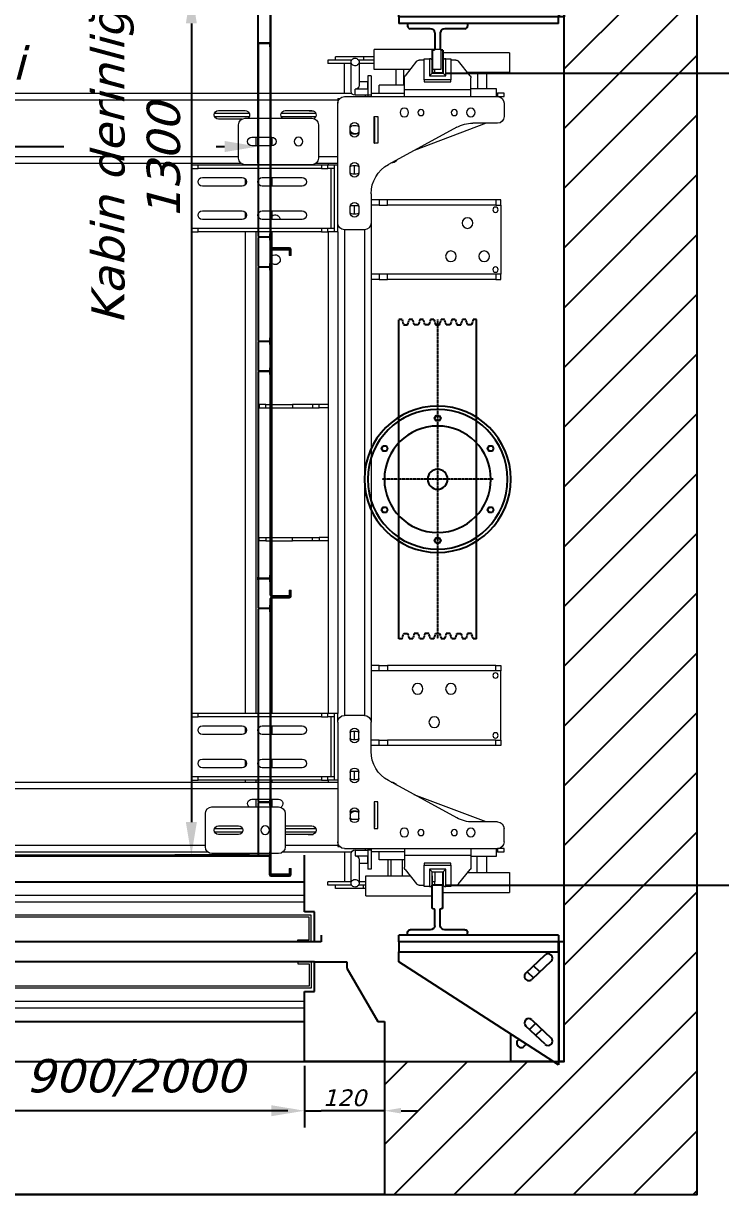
# Model space of a CAD drawing. Header units: millimetres. Extents: x -8775 to 14118, y -77 to 2750.
# Drawn here: x 5948 to 6996, y 0 to 1760 of the extents above; entities that cross this region are included whole.
import ezdxf

# ---------------------------------------------------------------- set-up
doc = ezdxf.new("R2010")
doc.units = ezdxf.units.MM
doc.set_wipeout_variables(frame=1)
doc.linetypes.add('CENTERX2', pattern=[4, 2.5, -0.5, 0.5, -0.5])
doc.linetypes.add('DASHDOT', pattern=[1, 0.5, -0.25, 0, -0.25])
doc.layers.add('TARAMA', color=251, linetype='CENTERX2')
doc.layers.add('TUĞLA DUVAR', color=251, linetype='Continuous')
doc.styles.get("Standard").update_dxf_attribs({"font": 'verdanai.ttf'})
doc.dimstyles.new('DimStyleALP', dxfattribs={"dimscale": 20, "dimtxt": 2.5, "dimasz": 2.5, "dimexe": 1.25, "dimexo": 0.625, "dimtad": 1, "dimdsep": 46, "dimtxsty": 'Standard', "dimcen": 2.5, "dimclrd": 60, "dimclre": 60, "dimadec": 0, "dimazin": 0, "dimtfac": 1, "dimtofl": 0, "dimtmove": 0, "dimatfit": 3, "dimfxl": 1, "dimarcsym": 0})
doc.dimstyles.new('DimStyleALPx0.5', dxfattribs={"dimscale": 10, "dimtxt": 2.5, "dimasz": 2.5, "dimexe": 1.25, "dimexo": 0.625, "dimtad": 1, "dimdsep": 46, "dimtxsty": 'Standard', "dimcen": 2.5, "dimclrd": 60, "dimclre": 60, "dimadec": 0, "dimazin": 0, "dimtfac": 1, "dimtofl": 0, "dimtmove": 0, "dimatfit": 3, "dimfxl": 1, "dimarcsym": 0})
doc.dimstyles.new('M', dxfattribs={"dimscale": 20, "dimtxt": 2.5, "dimasz": 2.5, "dimexe": 1.25, "dimexo": 0.625, "dimtad": 1, "dimdsep": 46, "dimtxsty": 'Standard', "dimcen": 2.5, "dimclrd": 60, "dimclre": 60, "dimadec": 0, "dimazin": 0, "dimtfac": 1, "dimtofl": 0, "dimtmove": 0, "dimatfit": 3, "dimfxl": 1, "dimarcsym": 0})

# ---------------------------------------------------------------- blocks, each defined once
blk = doc.blocks.new('A$C38655E75')
at = {"color": 8, "linetype": 'DASHDOT'}
for p, q in [((200, 167), (200, 0)), ((440, 83.5), (-40, 83.5))]:
    blk.add_line(p, q, dxfattribs=at)
at = {"color": 1}
blk.add_line((-40, 142), (440, 142), dxfattribs=at)
at = {"layer": 'TARAMA', "color": 1}
for p, q in [((-40, 142), (-40, 137)), ((440, 142), (440, 137)), ((-40, 137), (-32, 134.5)), ((-32, 128.5), (-40, 126)), ((-40, 126), (-40, 121)), ((-32, 134.5), (-32, 128.5)), ((440, 137), (432, 134.5)), ((432, 134.5), (432, 128.5)), ((432, 128.5), (440, 126)), ((440, 126), (440, 121)), ((-32, 118.5), (-40, 121)), ((-40, 110), (-32, 112.5)), ((-40, 110), (-40, 105)), ((-32, 112.5), (-32, 118.5)), ((432, 118.5), (440, 121)), ((432, 112.5), (432, 118.5)), ((440, 110), (432, 112.5)), ((440, 110), (440, 105)), ((-40, 105), (-32, 102.5)), ((-32, 96.5), (-40, 94)), ((-40, 94), (-40, 89)), ((-32, 86.5), (-40, 89)), ((-32, 102.5), (-32, 96.5)), ((440, 105), (432, 102.5)), ((432, 102.5), (432, 96.5)), ((432, 96.5), (440, 94)), ((432, 86.5), (440, 89)), ((440, 94), (440, 89)), ((-40, 78), (-32, 80.5)), ((-40, 78), (-40, 73)), ((-40, 73), (-32, 70.5)), ((-32, 80.5), (-32, 86.5)), ((-32, 70.5), (-32, 64.5)), ((432, 80.5), (432, 86.5)), ((440, 78), (432, 80.5)), ((440, 73), (432, 70.5)), ((432, 70.5), (432, 64.5)), ((440, 78), (440, 73)), ((-32, 64.5), (-40, 62)), ((-40, 62), (-40, 57)), ((-40, 62), (-40, 57)), ((-40, 57), (-32, 54.5)), ((-32, 54.5), (-32, 48.5)), ((432, 64.5), (440, 62)), ((440, 57), (432, 54.5)), ((432, 54.5), (432, 48.5)), ((440, 62), (440, 57)), ((-32, 48.5), (-40, 46)), ((-40, 46), (-40, 41)), ((-32, 38.5), (-40, 41)), ((-32, 32.5), (-32, 38.5)), ((432, 48.5), (440, 46)), ((432, 38.5), (440, 41)), ((432, 32.5), (432, 38.5)), ((440, 46), (440, 41)), ((-40, 30), (-32, 32.5)), ((-40, 30), (-40, 25)), ((-40, 30), (-40, 25)), ((-40, 25), (440, 25)), ((440, 30), (432, 32.5)), ((440, 30), (440, 25))]:
    blk.add_line(p, q, dxfattribs=at)
blk = doc.blocks.new('*U190')
at = {"linetype": 'ByBlock'}
blk.add_lwpolyline([(-2.3, 4), (-4.6, 0), (-2.3, -4), (2.3, -4), (4.6, 0), (2.3, 4)], close=True, dxfattribs=at)
blk = doc.blocks.new('*U191')
at = {"color": 0, "linetype": 'ByBlock', "lineweight": -2, "transparency": 16777216}
blk.add_blockref('*U190', (-24256.1, 12776.4), dxfattribs=at)
for p, rotation in [((-24335.7, 12730.4), 59.99999999999999), ((-24176.4, 12730.4), 299.9999999999999), ((-24335.7, 12638.4), 120), ((-24176.4, 12638.4), 240), ((-24256.1, 12592.4), 180)]:
    blk.add_blockref('*U190', p, dxfattribs=dict(at, rotation=rotation))
blk = doc.blocks.new('A$C20D55258')
at = {"linetype": 'ByBlock'}
for radius in [110, 80]:
    blk.add_circle((95, 95), radius, dxfattribs=at)
at = {"color": 251, "linetype": 'ByBlock', "true_color": 0x636466}
for radius in [105, 15]:
    blk.add_circle((95, 95), radius, dxfattribs=at)
blk.add_blockref('*U191', (24351.1, -12589.4), dxfattribs=at)
blk = doc.blocks.new('*U262')
at = {"layer": 'TARAMA'}
h = blk.add_hatch(dxfattribs=at)
h.set_pattern_fill('ANSI31', color=256, scale=20)
h.set_pattern_definition([(45, (-1250, -1200), (-44.9013, 44.9013), [])])
h.paths.add_polyline_path([(-1100, -1075), (1100, -1075), (1100, 1075), (-1100, 1075)])
h.paths.add_polyline_path([(-900, -875), (900, -875), (900, 875), (-900, 875)], flags=16)
at = {"layer": 'TUĞLA DUVAR'}
for points in [[(-1100, -1075), (1100, -1075), (1100, 1075), (-1100, 1075)], [(-900, -875), (900, -875), (900, 875), (-900, 875)]]:
    blk.add_lwpolyline(points, close=True, dxfattribs=at)
blk = doc.blocks.new('*U158')
blk.add_wipeout([(-570, 0), (570, 0), (570, -200), (-570, -200)])
at = {"layer": 'TUĞLA DUVAR'}
blk.add_lwpolyline([(-570, 0), (570, 0), (570, -200), (-570, -200)], close=True, dxfattribs=at)
blk = doc.blocks.new('*D253')
at = {"color": 60, "linetype": 'ByBlock', "lineweight": -2, "transparency": 16777216}
for p, q in [((450, -316.3), (450, -396.5)), ((570, -316.3), (570, -396.5)), ((450, -384), (475, -384)), ((545, -384), (475, -384)), ((570, -384), (545, -384))]:
    blk.add_line(p, q, dxfattribs=at)
at = {"color": 60, "lineweight": -2, "transparency": 16777216}
for p, q in [((425, -384), (400, -384)), ((595, -384), (620, -384))]:
    blk.add_line(p, q, dxfattribs=at)
at = {"color": 60, "transparency": 16777216}
for points in [[(425, -379.8), (425, -388.2), (450, -384)], [(595, -379.8), (595, -388.2), (570, -384)]]:
    blk.add_solid(points, dxfattribs=at)
at = {"layer": 'Defpoints', "color": 0, "transparency": 16777216}
for p in [(450, -310), (570, -310), (450, -384)]:
    blk.add_point(p, dxfattribs=at)
at = {"color": 0, "transparency": 16777216, "insert": (510, -364.7), "char_height": 25, "attachment_point": 5}
blk.add_mtext('120', dxfattribs=at)
blk = doc.blocks.new('*D254')
at = {"color": 60, "linetype": 'ByBlock', "lineweight": -2, "transparency": 16777216}
for p, q in [((-450, -322.5), (-450, -409)), ((450, -322.5), (450, -409)), ((400, -384), (-400, -384))]:
    blk.add_line(p, q, dxfattribs=at)
at = {"color": 60, "transparency": 16777216}
for points in [[(-400, -375.7), (-400, -392.3), (-450, -384)], [(400, -375.7), (400, -392.3), (450, -384)]]:
    blk.add_solid(points, dxfattribs=at)
at = {"layer": 'Defpoints', "color": 0, "transparency": 16777216}
for p in [(-450, -310), (450, -310), (-450, -384)]:
    blk.add_point(p, dxfattribs=at)
at = {"color": 0, "transparency": 16777216, "insert": (0, -338.5), "char_height": 50, "attachment_point": 5}
blk.add_mtext('Kapı G/Y = 900/2000', dxfattribs=at)
blk = doc.blocks.new('90X75X16')
at = {"color": 1}
for p, q in [((0, 45), (0, -45)), ((0, 45), (4, 45)), ((8, 41), (8, 11)), ((14, 4), (38, 4)), ((40, 8), (40, 6)), ((40, 8), (75, 8)), ((75, 8), (75, -8)), ((8, -11), (8, -41)), ((14, -4), (38, -4)), ((40, -7), (40, -8)), ((40, -8), (75, -8)), ((0, -45), (4, -45))]:
    blk.add_line(p, q, dxfattribs=at)
for centre, radius, start, end in [((4, 41), 4, 0, 90), ((14.9, 10.9), 6.92, 178.8651, 262.3375), ((38, 6), 2, 270, 0), ((14.9, -10.9), 6.92, 97.6625, 181.1349), ((36.9, -6.9), 3.07, 357.6884, 69.6917), ((4, -41), 4, 270, 0)]:
    blk.add_arc(centre, radius, start, end, dxfattribs=at)
at = {"layer": 'Defpoints', "color": 1, "linetype": 'ByBlock'}
for p in [(75, 8), (75, -8), (75, -8)]:
    blk.add_point(p, dxfattribs=at)
blk = doc.blocks.new('A$C315B04A7')
at = {"rotation": 90}
blk.add_blockref('90X75X16', (45, 0), dxfattribs=at)
blk = doc.blocks.new('A$C14865ba1')
at = {"color": 4, "linetype": 'Continuous', "lineweight": 25}
for p, q in [((8.5, 25), (8.5, 195)), ((8.5, 195), (248.5, 40)), ((7.5, 190), (8.5, 190)), ((28.4, 164.2), (57.5, 136.7)), ((48.6, 127.3), (19.5, 154.8)), ((67.8, 156.7), (69, 157.8)), ((19.5, 39.2), (48.6, 66.7)), ((57.5, 57.3), (28.4, 29.8)), ((248.5, 40), (248.5, 25)), ((248.5, 25), (8.5, 25)), ((8.5, 25), (8.5, 10)), ((248.5, 10), (248.5, 25)), ((8.5, 10), (248.5, 10)), ((8.5, 0), (8.5, 10)), ((248.5, 10), (248.5, 0)), ((8.5, 0), (248.5, 0))]:
    blk.add_line(p, q, dxfattribs=at)
at = {"color": 2, "linetype": 'Continuous', "lineweight": 25}
for p, q in [((0, 190), (0, 10)), ((0, 190), (7.5, 190)), ((7.5, 190), (7.5, 10)), ((16.2, 190), (80, 190)), ((80, 190), (80, 148.8)), ((60.1, 167.2), (56.6, 163.9)), ((42.7, 150.8), (33.2, 141.8)), ((42.7, 132.9), (52.1, 141.8)), ((36.4, 55.2), (45.8, 46.2)), ((55.3, 55.2), (45.8, 64.1)), ((0, 10), (7.5, 10)), ((7.5, 10), (8.5, 10))]:
    blk.add_line(p, q, dxfattribs=at)
at = {"color": 4, "linetype": 'Continuous', "lineweight": 25}
for centre, start, end in [((24, 159.5), 46.5675, 226.5675), ((53, 132), 226.5675, 46.5675), ((53, 62), 313.4325, 133.4325), ((24, 34.5), 133.4325, 313.4325)]:
    blk.add_arc(centre, 6.5, start, end, dxfattribs=at)
at = {"color": 2, "linetype": 'Continuous', "lineweight": 25}
blk.add_arc((64.5, 162.5), 6.5, 313.4325, 133.4325, dxfattribs=at)
blk = doc.blocks.new('*D267')
at = {"color": 60, "linetype": 'ByBlock', "lineweight": -2, "transparency": 16777216}
for p, q in [((6583.2, 1685), (7142.9, 1685)), ((7117.9, 1635), (7117.9, 515)), ((6583.2, 465), (7142.9, 465))]:
    blk.add_line(p, q, dxfattribs=at)
at = {"color": 60, "transparency": 16777216}
for points in [[(7109.6, 1635), (7126.2, 1635), (7117.9, 1685)], [(7109.6, 515), (7126.2, 515), (7117.9, 465)]]:
    blk.add_solid(points, dxfattribs=at)
at = {"layer": 'Defpoints', "color": 0, "transparency": 16777216}
for p in [(6570.7, 1685), (6570.7, 465), (7117.9, 465)]:
    blk.add_point(p, dxfattribs=at)
at = {"color": 0, "transparency": 16777216, "insert": (7073, 1075), "char_height": 50, "attachment_point": 5, "rotation": 90}
blk.add_mtext('Ana ray arası = 1220', dxfattribs=at)
blk = doc.blocks.new('*D291')
at = {"color": 60, "linetype": 'ByBlock', "lineweight": -2, "transparency": 16777216}
for p, q in [((587.5, 1299.9), (475, 1299.9)), ((500, 1249.9), (500, 49.9)), ((587.5, -0.1), (475, -0.1))]:
    blk.add_line(p, q, dxfattribs=at)
at = {"color": 60, "transparency": 16777216}
for points in [[(491.7, 1249.9), (508.3, 1249.9), (500, 1299.9)], [(491.7, 49.9), (508.3, 49.9), (500, -0.1)]]:
    blk.add_solid(points, dxfattribs=at)
at = {"layer": 'Defpoints', "color": 0, "transparency": 16777216}
for p in [(600, 1299.9), (500, -0.1), (600, -0.1)]:
    blk.add_point(p, dxfattribs=at)
at = {"color": 0, "transparency": 16777216, "insert": (416.7, 1043.5), "char_height": 50, "attachment_point": 5, "rotation": 90}
blk.add_mtext('Kabin derinliği\\P1300', dxfattribs=at)
blk = doc.blocks.new('*D290')
at = {"color": 60, "linetype": 'ByBlock', "lineweight": -2, "transparency": 16777216}
for p, q in [((-600, 1287.6), (-600, 1040)), ((600, 1287.4), (600, 1040)), ((-550, 1065), (308.3, 1065)), ((537.5, 1065), (550, 1065))]:
    blk.add_line(p, q, dxfattribs=at)
at = {"color": 60, "transparency": 16777216}
for points in [[(-550, 1073.3), (-550, 1056.7), (-600, 1065)], [(550, 1073.3), (550, 1056.7), (600, 1065)]]:
    blk.add_solid(points, dxfattribs=at)
at = {"layer": 'Defpoints', "color": 0, "transparency": 16777216}
for p in [(-600, 1300.1), (600, 1299.9), (600, 1065)]:
    blk.add_point(p, dxfattribs=at)
at = {"color": 0, "transparency": 16777216, "insert": (0, 1148.3), "char_height": 50, "attachment_point": 5}
blk.add_mtext('Kabin genişliği \\P1200', dxfattribs=at)
blk = doc.blocks.new('A$C6B427CD3')
at = {"color": 251, "linetype": 'Continuous', "lineweight": 5, "true_color": 0x636466}
for p, q in [((1157, 1172), (1157, 1142)), ((1157, 1172), (1171.8, 1172)), ((1171.8, 1172), (1257, 1172)), ((1257, 1142), (1257, 1172)), ((1273, 1167), (1273, 1137)), ((1273, 1167), (1373, 1167)), ((1373, 1137), (1373, 1167)), ((1100, 1156), (1100, 1151)), ((1135.8, 1156), (1100, 1156)), ((1135, 1151), (1100, 1151)), ((1111.7, 1161), (1111.7, 1156)), ((1153.5, 1161), (1111.7, 1161)), ((1125, 1106), (1125, 1151)), ((1135, 1153.1), (1135, 1108.9)), ((1157, 1156), (1146.2, 1156)), ((1147, 1117.7), (1147, 1153.1)), ((1157, 1151), (1147, 1151)), ((1153.5, 1161), (1153.5, 1156)), ((1157, 1161), (1153.5, 1161)), ((1216.1, 1132.4), (1233.5, 1154.1)), ((1237.4, 1156), (1245, 1156)), ((1252.7, 1158), (1245, 1158)), ((1245, 1158), (1245, 1126)), ((1261, 1156), (1257, 1156)), ((1261, 1151), (1257, 1151)), ((1261, 1156), (1261, 1151)), ((1261, 1136), (1261, 1151)), ((1285, 1158), (1277.2, 1158)), ((1285, 1126), (1285, 1158)), ((1285, 1156), (1292.6, 1156)), ((1296.5, 1154.1), (1313.9, 1132.4)), ((1157, 1142), (1171.8, 1142)), ((1165, 1132.1), (1160, 1132.1)), ((1160, 1103.4), (1160, 1132.1)), ((1165, 1103.4), (1165, 1132.1)), ((1171.8, 1142), (1223.8, 1142)), ((1190.3, 1118), (1190.3, 1142)), ((1194.8, 1118), (1194.8, 1142)), ((1211.5, 1118), (1211.5, 1142)), ((1215, 1111), (1215, 1129.2)), ((1223.7, 1141.9), (1223.7, 1142)), ((1256.7, 1142), (1257, 1142)), ((1273, 1137), (1273.2, 1137)), ((1310.2, 1137), (1373, 1137)), ((1315, 1111), (1315, 1129.2)), ((1323.7, 1113), (1323.7, 1137)), ((1338.3, 1113), (1338.3, 1137)), ((1141, 1103.2), (1141, 1112)), ((1141, 1112), (1160, 1112)), ((1160, 1123.5), (1147, 1123.5)), ((1160, 1123.5), (1160, 1112)), ((1177, 1118), (1177, 1106)), ((1215, 1118), (1177, 1118)), ((1215, 1111), (1315, 1111)), ((1215, 1101), (1215, 1111)), ((1245, 1126), (1285, 1126)), ((1245, 1123), (1245, 1126)), ((1285, 1123), (1245, 1123)), ((1285, 1126), (1285, 1123)), ((1353, 1113), (1315, 1113)), ((1315, 1101), (1315, 1111)), ((1353, 1101), (1353, 1113)), ((151.6, 1106), (919.4, 1106)), ((155, 1096), (916, 1096)), ((916, 1098.5), (916, 1048.5)), ((1026, 1108.5), (926, 1108.5)), ((1032.6, 1106), (1135.8, 1106)), ((1036, 1048.5), (1036, 1098.5)), ((1036, 1096), (1115, 1096)), ((1115, 1091), (1115, 1098)), ((1115, 1098), (1117.9, 1098)), ((1125, 1101), (1355, 1101)), ((1141, 1103.2), (1160, 1103.2)), ((1156, 1101), (1156, 1103.2)), ((1165, 1103.4), (1160, 1103.4)), ((1160, 1101), (1160, 1103.4)), ((1215, 1106), (1165, 1106)), ((1165, 1101), (1165, 1103.4)), ((1355, 1106), (1353, 1106)), ((1355, 1101), (1355, 1106)), ((1355, 1106), (1365, 1106)), ((1365, 1101), (1355, 1101)), ((1365, 1106), (1365, 1101)), ((930, 1076), (972, 1076)), ((966, 1080), (936, 1080)), ((1076, 1080), (1036, 1080)), ((1036, 1076), (1082, 1076)), ((1072.2, 1079.7), (1077.8, 1079.7)), ((1072.4, 1079.7), (1072.3, 1080)), ((1115, 911), (1115, 1091)), ((1365, 1091), (1365, 1071)), ((930, 1071), (972, 1071)), ((936, 1067), (966, 1067)), ((1036, 1071), (1082, 1071)), ((1036, 1067), (1076, 1067)), ((1134, 1056.5), (1133.5, 1055.4)), ((1142.5, 1057.5), (1137.5, 1057.5)), ((1169.7, 1071), (1175.2, 1071)), ((1169.7, 1031), (1169.7, 1071)), ((1169.7, 1070.7), (1170, 1070.7)), ((1170, 1068.7), (1169.7, 1068.7)), ((1170, 1071), (1170, 1070.7)), ((1170, 1070.7), (1170, 1068.7)), ((1170, 1033.2), (1170, 1068.7)), ((1175.2, 1071), (1175.2, 1031)), ((1338, 1061), (1230, 1020.1)), ((1355, 1061), (1317.7, 1061)), ((926, 1038.5), (1026, 1038.5)), ((992, 1027), (992, 1038.5)), ((1016, 1027), (1016, 1038.5)), ((1133.5, 1046.5), (1133.5, 1055.5)), ((1137.5, 1044.5), (1142.5, 1044.5)), ((1146.5, 1055.5), (1146.5, 1046.5)), ((1293.8, 1054.9), (1191.1, 998.8)), ((986, 1027), (1026, 1027)), ((1169.7, 1033.2), (1170, 1033.2)), ((1170, 1031.2), (1169.7, 1031.2)), ((1175.2, 1031), (1169.7, 1031)), ((1170, 1033.2), (1170, 1031.2)), ((1170, 1031.2), (1170, 1031)), ((-35, 1011), (1115, 1011)), ((-35, 1001), (1115, 1001)), ((895, 993), (895, 998)), ((895, 998), (905.4, 998)), ((905.4, 993), (895, 993)), ((895, 993), (895, 903)), ((905.4, 998), (905.4, 993)), ((1090.5, 998), (905.4, 998)), ((1090.5, 993), (905.4, 993)), ((976, 998), (976, 1001)), ((992, 998), (992, 1001)), ((1016, 998), (1016, 1001)), ((1090.5, 993), (1090.5, 998)), ((1090.5, 998), (1100.1, 998)), ((1100.1, 993), (1090.5, 993)), ((1100.1, 998), (1100.1, 993)), ((1110, 998), (1100.1, 998)), ((1110, 993), (1100.1, 993)), ((1101, 1001), (1101, 998)), ((1105, 993), (1105, 903)), ((1110, 998), (1110, 993)), ((1110, 998), (1110, 898)), ((1115, 998), (1110, 998)), ((1133.5, 986.5), (1133.5, 995.5)), ((1142.5, 997.5), (1137.5, 997.5)), ((1140, 997.5), (1140, 984.5)), ((1146.5, 995.5), (1146.5, 986.5)), ((971.5, 979.5), (911.5, 979.5)), ((976, 968.3), (976, 977.7)), ((1061.5, 979.5), (1001.5, 979.5)), ((1016, 966.5), (1016, 979.5)), ((1137.5, 984.5), (1142.5, 984.5)), ((911.5, 966.5), (971.5, 966.5)), ((1001.5, 966.5), (1061.5, 966.5)), ((1165, 955), (1165, 911)), ((1133.5, 926.5), (1133.5, 935.5)), ((1142.5, 937.5), (1137.5, 937.5)), ((1140, 937.5), (1140, 924.5)), ((1146.5, 935.5), (1146.5, 926.5)), ((1146.5, 935.5), (1146.5, 926.5)), ((1177, 946), (1165, 946)), ((1177, 938), (1165, 938)), ((1177, 946), (1177, 938)), ((1189.5, 946), (1177, 946)), ((1177, 938), (1189.5, 938)), ((1189.5, 938), (1189.5, 946)), ((1352.5, 946), (1189.5, 946)), ((1352.5, 938), (1189.5, 938)), ((1352.5, 946), (1352.5, 938)), ((1360, 946), (1352.5, 946)), ((1352.5, 938), (1360, 938)), ((1360, 938), (1360, 946)), ((1360, 938), (1360, 834)), ((971.5, 929.5), (911.5, 929.5)), ((911.5, 916.5), (971.5, 916.5)), ((976, 918.3), (976, 927.7)), ((1061.5, 929.5), (1001.5, 929.5)), ((1001.5, 916.5), (1061.5, 916.5)), ((1016, 916.5), (1016, 929.5)), ((1137.5, 924.5), (1142.5, 924.5)), ((895, 898), (895, 903)), ((895, 903), (905.4, 903)), ((905.4, 898), (895, 898)), ((905.4, 903), (905.4, 898)), ((1090.5, 903), (905.4, 903)), ((1090.5, 898), (905.4, 898)), ((976, 174), (976, 898)), ((992, 174), (992, 898)), ((1016, 174), (1016, 898)), ((1090.5, 898), (1090.5, 903)), ((1090.5, 903), (1100.1, 903)), ((1100.1, 898), (1090.5, 898)), ((1100.1, 903), (1100.1, 898)), ((1110, 903), (1100.1, 903)), ((1110, 898), (1100.1, 898)), ((1101, 898), (1101, 174)), ((1110, 903), (1110, 898)), ((1115, 898), (1110, 898)), ((1115, 911), (1115, 898)), ((1115, 174), (1115, 898)), ((1155, 901), (1125, 901)), ((1125, 171), (1125, 901)), ((1155, 171), (1155, 901)), ((1165, 161), (1165, 911)), ((1177, 834), (1165, 834)), ((1177, 834), (1177, 826)), ((1189.5, 834), (1177, 834)), ((1189.5, 826), (1189.5, 834)), ((1352.5, 834), (1189.5, 834)), ((1352.5, 834), (1352.5, 826)), ((1360, 834), (1352.5, 834)), ((1360, 826), (1360, 834)), ((1177, 826), (1165, 826)), ((1177, 826), (1189.5, 826)), ((1352.5, 826), (1189.5, 826)), ((1352.5, 826), (1360, 826)), ((997, 638.5), (997, 633.5)), ((1007, 638.5), (997, 638.5)), ((1007, 633.5), (1007, 638.5)), ((1007, 638.5), (1047, 638.5)), ((1047, 638.5), (1047, 633.5)), ((1077, 638.5), (1047, 638.5)), ((1077, 638.5), (1077, 633.5)), ((1087, 638.5), (1077, 638.5)), ((1087, 633.5), (1087, 638.5)), ((1101, 638.5), (1087, 638.5)), ((997, 633.5), (1007, 633.5)), ((1007, 633.5), (1047, 633.5)), ((1047, 633.5), (1077, 633.5)), ((1077, 633.5), (1087, 633.5)), ((1101, 633.5), (1087, 633.5)), ((997, 433.5), (997, 438.5)), ((997, 438.5), (1007, 438.5)), ((1007, 433.5), (997, 433.5)), ((1007, 438.5), (1007, 433.5)), ((1007, 438.5), (1047, 438.5)), ((1007, 433.5), (1047, 433.5)), ((1047, 433.5), (1047, 438.5)), ((1047, 438.5), (1077, 438.5)), ((1077, 433.5), (1047, 433.5)), ((1077, 433.5), (1077, 438.5)), ((1077, 438.5), (1087, 438.5)), ((1087, 433.5), (1077, 433.5)), ((1087, 438.5), (1087, 433.5)), ((1101, 438.5), (1087, 438.5)), ((1101, 433.5), (1087, 433.5)), ((1177, 246), (1165, 246)), ((1177, 238), (1165, 238)), ((1177, 238), (1177, 246)), ((1177, 246), (1189.5, 246)), ((1189.5, 238), (1177, 238)), ((1189.5, 246), (1189.5, 238)), ((1352.5, 246), (1189.5, 246)), ((1352.5, 238), (1189.5, 238)), ((1352.5, 238), (1352.5, 246)), ((1352.5, 246), (1360, 246)), ((1360, 238), (1352.5, 238)), ((1360, 246), (1360, 238)), ((1360, 134), (1360, 238)), ((895, 169), (895, 174)), ((895, 174), (905.4, 174)), ((905.4, 169), (895, 169)), ((895, 169), (895, 79)), ((905.4, 174), (905.4, 169)), ((1090.5, 174), (905.4, 174)), ((1090.5, 169), (905.4, 169)), ((1090.5, 169), (1090.5, 174)), ((1090.5, 174), (1100.1, 174)), ((1100.1, 169), (1090.5, 169)), ((1100.1, 174), (1100.1, 169)), ((1110, 174), (1100.1, 174)), ((1110, 169), (1100.1, 169)), ((1105, 169), (1105, 79)), ((1110, 174), (1110, 169)), ((1115, 174), (1110, 174)), ((1110, 174), (1110, 74)), ((1115, 174), (1115, 161)), ((1115, 161), (1115, -19)), ((1155, 171), (1125, 171)), ((1165, 117), (1165, 161)), ((971.5, 155.5), (911.5, 155.5)), ((911.5, 142.5), (971.5, 142.5)), ((976, 144.3), (976, 153.7)), ((1061.5, 155.5), (1001.5, 155.5)), ((1001.5, 142.5), (1061.5, 142.5)), ((1016, 142.5), (1016, 155.5)), ((1133.5, 145.5), (1133.5, 136.5)), ((1142.5, 147.5), (1137.5, 147.5)), ((1140, 147.5), (1140, 134.5)), ((1146.5, 136.5), (1146.5, 145.5)), ((1137.5, 134.5), (1142.5, 134.5)), ((1177, 134), (1165, 134)), ((1177, 126), (1165, 126)), ((1177, 126), (1177, 134)), ((1177, 134), (1189.5, 134)), ((1189.5, 126), (1177, 126)), ((1189.5, 134), (1189.5, 126)), ((1352.5, 134), (1189.5, 134)), ((1352.5, 126), (1189.5, 126)), ((1352.5, 126), (1352.5, 134)), ((1352.5, 134), (1360, 134)), ((1360, 126), (1352.5, 126)), ((1360, 134), (1360, 126)), ((971.5, 105.5), (911.5, 105.5)), ((911.5, 92.5), (971.5, 92.5)), ((976, 94.3), (976, 103.7)), ((1061.5, 105.5), (1001.5, 105.5)), ((1001.5, 92.5), (1061.5, 92.5)), ((1016, 92.5), (1016, 105.5)), ((-35, 71), (969.4, 71)), ((895, 74), (895, 79)), ((895, 79), (905.4, 79)), ((905.4, 74), (895, 74)), ((905.4, 79), (905.4, 74)), ((1090.5, 79), (905.4, 79)), ((1090.5, 74), (905.4, 74)), ((976, 73.5), (976, 74)), ((1076, 73.5), (976, 73.5)), ((992, 73.5), (992, 74)), ((1016, 73.5), (1016, 74)), ((1082.6, 71), (1115, 71)), ((1090.5, 74), (1090.5, 79)), ((1090.5, 79), (1100.1, 79)), ((1100.1, 74), (1090.5, 74)), ((1100.1, 79), (1100.1, 74)), ((1110, 79), (1100.1, 79)), ((1110, 74), (1100.1, 74)), ((1101, 74), (1101, 71)), ((1110, 79), (1110, 74)), ((1115, 74), (1110, 74)), ((1133.5, 85.5), (1133.5, 76.5)), ((1142.5, 87.5), (1137.5, 87.5)), ((1137.5, 74.5), (1142.5, 74.5)), ((1140, 87.5), (1140, 74.5)), ((1146.5, 76.5), (1146.5, 85.5)), ((1293.8, 17.1), (1191.1, 73.2)), ((-35, 61), (966, 61)), ((966, 63.5), (966, 13.5)), ((1086, 13.5), (1086, 63.5)), ((1086, 61), (1115, 61)), ((1016, 45), (986, 45)), ((992, 32), (992, 45)), ((1016, 32), (1016, 45)), ((1175.2, 41), (1169.7, 41)), ((1169.7, 41), (1169.7, 1)), ((1169.7, 40.7), (1170, 40.7)), ((1170, 38.7), (1169.7, 38.7)), ((1170, 40.7), (1170, 41)), ((1170, 40.7), (1170, 38.7)), ((1170, 3.2), (1170, 38.7)), ((1175.2, 1), (1175.2, 41)), ((1338, 11), (1230, 51.9)), ((986, 32), (1016, 32)), ((1133.5, 25.5), (1133.5, 16.5)), ((1142.5, 27.5), (1137.5, 27.5)), ((1146.5, 16.5), (1146.5, 25.5)), ((930, 1), (982, 1)), ((970.7, 5), (936, 5)), ((976, 3.5), (1076, 3.5)), ((1030, 1), (1082, 1)), ((1133.5, 16.6), (1134, 15.5)), ((1137.5, 14.5), (1142.5, 14.5)), ((1169.7, 3.2), (1170, 3.2)), ((1170, 1.2), (1169.7, 1.2)), ((1169.7, 1), (1175.2, 1)), ((1170, 3.2), (1170, 1.2)), ((1170, 1), (1170, 1.2)), ((1355, 11), (1317.7, 11)), ((1365, -19), (1365, 1)), ((930, -4), (982, -4)), ((936, -8), (976, -8)), ((1030, -4), (1082, -4)), ((1036, -8), (1076, -8)), ((1072.2, -7.8), (1077.8, -7.8)), ((1072.3, -8), (1072.4, -7.8)), ((141.6, -34), (1135.8, -34)), ((145, -24), (1115, -24)), ((1115, -26), (1115, -19)), ((1115, -26), (1117.9, -26)), ((1125, -29), (1355, -29)), ((1125, -34), (1125, -79)), ((1141, -31.2), (1141, -40)), ((1160, -31.2), (1141, -31.2)), ((1156, -31.2), (1156, -29)), ((1160, -31.4), (1160, -29)), ((1165, -31.4), (1160, -31.4)), ((1160, -60.1), (1160, -31.4)), ((1165, -31.4), (1165, -29)), ((1165, -60.1), (1165, -31.4)), ((1165, -34), (1215, -34)), ((1177, -34), (1177, -46)), ((1215, -29), (1215, -39)), ((1315, -29), (1315, -39)), ((1353, -41), (1353, -29)), ((1353, -34), (1355, -34)), ((1355, -34), (1355, -29)), ((1355, -29), (1365, -29)), ((1365, -34), (1355, -34)), ((1365, -29), (1365, -34)), ((1135, -36.9), (1135, -81.1)), ((1160, -40), (1141, -40)), ((1147, -81.1), (1147, -45.7)), ((1147, -51.5), (1160, -51.5)), ((1160, -40), (1160, -51.5)), ((1178.1, -46), (1177, -46)), ((1215, -46), (1178.1, -46)), ((1202.7, -46), (1202.7, -70)), ((1214.2, -46), (1214.2, -70)), ((1315, -39), (1215, -39)), ((1215, -39), (1215, -57.2)), ((1245, -54), (1245, -51)), ((1245, -51), (1285, -51)), ((1285, -51), (1285, -54)), ((1315, -39), (1315, -57.2)), ((1315, -41), (1323, -41)), ((1323, -41), (1353, -41)), ((1325.3, -41), (1325.3, -65)), ((1339, -41), (1339, -65)), ((1165, -60.1), (1160, -60.1)), ((1169.6, -70), (1169.6, -100)), ((1170.7, -70), (1169.6, -70)), ((1223.8, -70), (1170.7, -70)), ((1233.5, -82.1), (1216.1, -60.4)), ((1245, -54), (1245, -86)), ((1285, -54), (1245, -54)), ((1269.6, -70), (1256.7, -70)), ((1261, -64), (1261, -70)), ((1269.6, -100), (1269.6, -70)), ((1273, -65), (1273, -95)), ((1273.2, -65), (1273, -65)), ((1285, -86), (1285, -54)), ((1313.9, -60.4), (1296.5, -82.1)), ((1329.7, -65), (1310.2, -65)), ((1373, -65), (1329.7, -65)), ((1373, -95), (1373, -65)), ((1100, -84), (1100, -79)), ((1135, -79), (1100, -79)), ((1135.8, -84), (1100, -84)), ((1111.7, -84), (1111.7, -89)), ((1169.6, -84), (1146.2, -84)), ((1169.6, -79), (1147, -79)), ((1153.5, -89), (1153.5, -84)), ((1245, -84), (1237.4, -84)), ((1245, -86), (1252.7, -86)), ((1277.2, -86), (1285, -86)), ((1292.6, -84), (1285, -84)), ((1153.5, -89), (1111.7, -89)), ((1169.6, -89), (1153.5, -89)), ((1170.7, -100), (1169.6, -100)), ((1269.6, -100), (1170.7, -100)), ((1329.7, -95), (1273, -95)), ((1373, -95), (1329.7, -95))]:
    blk.add_line(p, q, dxfattribs=at)
at = {"color": 2, "linetype": 'Continuous', "lineweight": 5, "true_color": 0xf1eb1f}
for p, q in [((1252.7, 1132), (1252.7, 1158)), ((1252.7, 1158), (1254.7, 1158)), ((1256.7, 1156), (1254.7, 1158)), ((1256.7, 1156), (1256.7, 1136)), ((1275.2, 1158), (1273.2, 1156)), ((1273.2, 1136), (1273.2, 1156)), ((1275.2, 1158), (1277.2, 1158)), ((1277.2, 1158), (1277.2, 1132)), ((1252.7, 1132), (1256.7, 1136)), ((1277.2, 1132), (1252.7, 1132)), ((1256.7, 1136), (1273.2, 1136)), ((1277.2, 1132), (1273.2, 1136)), ((1252.7, -60), (1277.2, -60)), ((1252.7, -86), (1252.7, -60)), ((1252.7, -60), (1256.7, -64)), ((1273.2, -64), (1256.7, -64)), ((1256.7, -64), (1256.7, -84)), ((1277.2, -60), (1273.2, -64)), ((1273.2, -84), (1273.2, -64)), ((1277.2, -60), (1277.2, -86)), ((1254.7, -86), (1252.7, -86)), ((1254.7, -86), (1256.7, -84)), ((1273.2, -84), (1275.2, -86)), ((1277.2, -86), (1275.2, -86))]:
    blk.add_line(p, q, dxfattribs=at)
at = {"color": 251, "linetype": 'Continuous', "lineweight": 5, "true_color": 0x636466, "flags": 128}
for points in [[(1135, 1153.1), (1135.2, 1151.7), (1135.7, 1150.3), (1136.6, 1149.2), (1137.8, 1148.3), (1139.1, 1147.6), (1140.6, 1147.4), (1142.1, 1147.5), (1143.6, 1147.9), (1144.8, 1148.7), (1145.9, 1149.7), (1146.6, 1151), (1147, 1152.4), (1147, 1153.8), (1146.6, 1155.2), (1145.9, 1156.5), (1144.8, 1157.5), (1143.6, 1158.3), (1142.1, 1158.7), (1140.6, 1158.8), (1139.1, 1158.6), (1137.8, 1157.9), (1136.6, 1157), (1135.7, 1155.9), (1135.2, 1154.5), (1135, 1153.1)], [(1070.5, 1080), (1070.8, 1079.9), (1072.2, 1079.7)], [(1070.5, -8), (1070.8, -7.9), (1072.2, -7.8)], [(1135, -81.1), (1135.2, -82.5), (1135.7, -83.9), (1136.6, -85), (1137.8, -85.9), (1139.1, -86.6), (1140.6, -86.8), (1142.1, -86.7), (1143.6, -86.3), (1144.8, -85.5), (1145.9, -84.5), (1146.6, -83.2), (1147, -81.8), (1147, -80.4), (1146.6, -79), (1145.9, -77.7), (1144.8, -76.7), (1143.6, -75.9), (1142.1, -75.5), (1140.6, -75.4), (1139.1, -75.6), (1137.8, -76.3), (1136.6, -77.2), (1135.7, -78.3), (1135.2, -79.7), (1135, -81.1)]]:
    blk.add_lwpolyline(points, dxfattribs=at)
at = {"color": 251, "linetype": 'Continuous', "lineweight": 5, "true_color": 0x636466}
for centre, radius in [((1006, 1073.5), 6.5), ((1215, 1077), 6.5), ((1240, 1077), 4.5), ((1290, 1077), 4.5), ((1315, 1077), 6.5), ((1352, 931), 4), ((1260, 911), 8), ((1235, 861), 8), ((1285, 861), 8), ((1352, 841), 4), ((1352, 231), 4), ((1285, 211), 8), ((1335, 211), 8), ((1310, 161), 8), ((1352, 141), 4), ((1056, 38.5), 6.5), ((1215, -5), 6.5), ((1315, -5), 6.5), ((1240, -5), 4.5), ((1290, -5), 4.5)]:
    blk.add_circle(centre, radius, dxfattribs=at)
for centre, radius, start, end in [((1237.4, 1151), 5, 90, 141.3402), ((1292.6, 1151), 5, 38.6598, 90), ((1220, 1129.2), 5, 141.3402, 180), ((1310, 1129.2), 5, 0, 38.6598), ((1140.9, 1109), 5.87, 181.3308, 271.2713), ((1141.1, 1117.9), 5.87, 268.7289, 358.669), ((926, 1098.5), 10, 90, 180), ((1026, 1098.5), 10, 0, 90), ((1125, 1091), 10, 90, 180), ((1355, 1091), 10, 0, 90), ((936, 1073.5), 6.5, 90, 270), ((966, 1073.5), 6.5, 270, 90), ((1076, 1073.5), 6.5, 270, 90), ((1140, 1055.5), 6.5, 0, 180), ((1137.5, 1051), 6.5, 90, 127.6179), ((1140.7, 1051.1), 7.69, 125.627, 158.5695), ((1142.5, 1051), 6.5, 52.3821, 90), ((1317.7, 1011), 50, 90, 118.6105), ((1355, 1071), 10, 270, 0), ((926, 1048.5), 10, 180, 270), ((986, 1033.5), 6.5, 129.7151, 270), ((1026, 1048.5), 10, 270, 0), ((1026, 1033.5), 6.5, 270, 59.0585), ((1141, 1053.2), 8.15, 202.6536, 312.2693), ((1140, 1046.5), 6.5, 180, 0), ((1137.5, 1051), 6.5, 232.3821, 270), ((1142.5, 1051), 6.5, 270, 307.6179), ((1195, 1011), 10, 270, 327.2209), ((1140, 995.5), 6.5, 0, 180), ((1137.5, 991), 6.5, 90, 127.6179), ((1140, 986.5), 6.5, 180, 0), ((1137.5, 991), 6.5, 232.3821, 270), ((1142.5, 991), 6.5, 52.3821, 90), ((1142.5, 991), 6.5, 270, 307.6179), ((1215, 955), 50, 118.6105, 180), ((911.5, 973), 6.5, 90, 270), ((971.5, 973), 6.5, 270, 90), ((1001.5, 973), 6.5, 90, 270), ((1061.5, 973), 6.5, 270, 90), ((1140, 935.5), 6.5, 0, 180), ((1137.5, 931), 6.5, 90, 127.6179), ((1142.5, 931), 6.5, 52.3821, 90), ((911.5, 923), 6.5, 90, 270), ((971.5, 923), 6.5, 270, 90), ((1001.5, 923), 6.5, 90, 270), ((1061.5, 923), 6.5, 270, 90), ((1140, 926.5), 6.5, 180, 0), ((1137.5, 931), 6.5, 232.3821, 270), ((1142.5, 931), 6.5, 270, 307.6179), ((1125, 911), 10, 180, 270), ((1155, 911), 10, 270, 0), ((1021, 216), 7.5, 90, 131.8103), ((1021, 216), 7.5, 228.1897, 90), ((1125, 161), 10, 90, 180), ((1155, 161), 10, 0, 90), ((911.5, 149), 6.5, 90, 270), ((971.5, 149), 6.5, 270, 90), ((1001.5, 149), 6.5, 90, 270), ((1021, 156), 7.5, 228.1897, 356.1774), ((1061.5, 149), 6.5, 270, 90), ((1140, 145.5), 6.5, 0, 180), ((1137.5, 141), 6.5, 90, 127.6179), ((1142.5, 141), 6.5, 52.3821, 90), ((1140, 136.5), 6.5, 180, 0), ((1137.5, 141), 6.5, 232.3821, 270), ((1142.5, 141), 6.5, 270, 307.6179), ((1215, 117), 50, 180, 241.3895), ((911.5, 99), 6.5, 90, 270), ((971.5, 99), 6.5, 270, 90), ((1001.5, 99), 6.5, 90, 270), ((1061.5, 99), 6.5, 270, 90), ((1140, 85.5), 6.5, 0, 180), ((976, 63.5), 10, 90, 180), ((1076, 63.5), 10, 0, 90), ((1137.5, 81), 6.5, 90, 127.6179), ((1140, 76.5), 6.5, 180, 0), ((1137.5, 81), 6.5, 232.3821, 270), ((1142.5, 81), 6.5, 52.3821, 90), ((1142.5, 81), 6.5, 270, 307.6179), ((1195, 61), 10, 32.7791, 90), ((986, 38.5), 6.5, 90, 270), ((1016, 38.5), 6.5, 270, 90), ((1140, 25.5), 6.5, 0, 180), ((1137.5, 21), 6.5, 90, 127.6179), ((1141, 18.8), 8.15, 47.7307, 157.3464), ((1140.7, 20.9), 7.69, 201.4305, 234.373), ((1142.5, 21), 6.5, 52.3821, 90), ((936, -1.5), 6.5, 90, 270), ((976, 13.5), 10, 180, 270), ((976, -1.5), 6.5, 270, 50.2849), ((1036, -1.5), 6.5, 129.7151, 270), ((1076, 13.5), 10, 270, 0), ((1076, -1.5), 6.5, 270, 59.0585), ((1140, 16.5), 6.5, 180, 0), ((1137.5, 21), 6.5, 232.3821, 270), ((1142.5, 21), 6.5, 270, 307.6179), ((1317.7, 61), 50, 241.3895, 270), ((1355, 1), 10, 0, 90), ((1125, -19), 10, 180, 270), ((1140.9, -37), 5.87, 88.7287, 178.6692), ((1355, -19), 10, 270, 0), ((1141.1, -45.9), 5.87, 1.331, 91.2711), ((1220, -57.2), 5, 180, 218.6598), ((1310, -57.2), 5, 321.3402, 0), ((1237.4, -79), 5, 218.6598, 270), ((1292.6, -79), 5, 270, 321.3402)]:
    blk.add_arc(centre, radius, start, end, dxfattribs=at)
blk = doc.blocks.new('*U252')
at = {"color": 7, "linetype": 'Continuous'}
for p, q in [((450, -85), (450, 0)), ((-925, -40), (450, -40)), ((465, -85), (450, -85)), ((465, -130), (465, -85)), ((475, -120), (475, -130)), ((465, -130), (-925, -130)), ((475, -130), (465, -130)), ((465, -160), (-950, -160)), ((465, -205), (465, -160)), ((465, -160), (513.812, -160)), ((513.812, -160), (513.812, -170)), ((513.812, -170), (560, -250)), ((450, -310), (450, -205)), ((450, -205), (465, -205)), ((-950, -250), (450, -250)), ((560, -250), (570, -250)), ((570, -250), (570, -310)), ((570, -310), (450, -310))]:
    blk.add_line(p, q, dxfattribs=at)
at = {"color": 251, "linetype": 'Continuous', "lineweight": 5, "true_color": 0x636466}
for p, q in [((10, -60), (450, -60)), ((10, -70), (450, -70)), ((450, -220), (10, -220)), ((450, -230), (10, -230))]:
    blk.add_line(p, q, dxfattribs=at)
at = {"color": 3, "linetype": 'Continuous', "lineweight": 20}
for p, q in [((460, -90), (-10, -90)), ((457, -93), (-7, -93)), ((457, -127), (457, -93)), ((460, -130), (460, -90)), ((440, -127), (457, -127)), ((440, -130), (440, -127)), ((440, -130), (460, -130)), ((440, -160), (460, -160)), ((440, -160), (440, -163)), ((440, -163), (457, -163)), ((457, -163), (457, -197)), ((460, -160), (460, -200)), ((460, -200), (-10, -200)), ((457, -197), (-7, -197))]:
    blk.add_line(p, q, dxfattribs=at)
dim = blk.add_linear_dim(base=(-450, -384), p1=(450, -310), p2=(-450, -310), text='Kapı G/Y = <>/2000', dimstyle='DimStyleALP')
dim.commit()
dim.dimension.update_dxf_attribs({"geometry": '*D254', "text_midpoint": (0, -338.458)})
dim = blk.add_linear_dim(base=(450, -384), p1=(570, -310), p2=(450, -310), dimstyle='DimStyleALPx0.5')
dim.commit()
dim.dimension.update_dxf_attribs({"geometry": '*D253', "text_midpoint": (510, -364.73)})
blk = doc.blocks.new('*U289')
blk.add_wipeout([(0, -1.5), (616, -1.555), (616.707, -1.848), (617, -2.555), (617, -29.055), (617.732, -30.823), (619.5, -31.555), (647.5, -31.555), (649.268, -30.823), (650, -29.064), (650, -20.055), (647, -20.055), (647, -27.555), (646.707, -28.263), (646, -28.555), (621, -28.555), (620.293, -28.263), (620, -27.555), (620, 385.945), (620.293, 386.652), (621, 386.945), (647.5, 386.945), (649.268, 387.677), (650, 389.445), (650, 398.445), (647, 398.445), (647, 390.945), (646.707, 390.237), (646, 389.945), (621, 389.945), (620.293, 390.237), (620, 390.95), (620, 908.945), (620.293, 909.652), (621, 909.945), (646, 909.945), (646.707, 909.652), (647, 908.945), (647, 901.445), (650, 901.445), (650, 910.445), (649.268, 912.212), (647.5, 912.945), (621, 912.945), (620.293, 913.237), (620, 913.945), (620, 1345.95), (620.293, 1346.652), (621, 1346.945), (646, 1346.945), (646.707, 1346.652), (647, 1345.945), (647, 1338.444), (650, 1338.444), (650, 1347.445), (649.268, 1349.212), (647.5, 1349.945), (619.5, 1349.944), (617.732, 1349.212), (617, 1347.444), (617, 1320.945), (616.707, 1320.237), (616, 1319.945), (334.167, 1320), (333.46, 1320.293), (333.167, 1321), (333.167, 1347.5), (332.434, 1349.268), (330.667, 1350), (321.667, 1350), (321.667, 1347), (329.167, 1347), (329.874, 1346.707), (330.167, 1346), (330.167, 1321), (329.167, 1320), (0, 1320), (-329.167, 1320), (-330.167, 1321), (-330.167, 1346), (-329.874, 1346.707), (-329.167, 1347), (-321.667, 1347), (-321.667, 1350), (-330.667, 1350), (-332.434, 1349.268), (-333.167, 1347.5), (-333.167, 1321), (-333.46, 1320.293), (-334.167, 1320), (-616, 1320.055), (-616.707, 1320.348), (-617, 1321.055), (-617, 1347.555), (-617.732, 1349.323), (-619.5, 1350.055), (-647.5, 1350.055), (-649.268, 1349.323), (-650, 1347.555), (-650, 1338.555), (-647, 1338.555), (-647, 1346.055), (-646.707, 1346.763), (-646, 1347.055), (-621, 1347.055), (-620.293, 1346.763), (-620, 1346.061), (-620, 914.055), (-620.293, 913.348), (-621, 913.055), (-647.5, 913.055), (-649.268, 912.323), (-650, 910.555), (-650, 901.555), (-647, 901.555), (-647, 909.055), (-646.707, 909.763), (-646, 910.055), (-621, 910.055), (-620.293, 909.763), (-620, 909.055), (-620, 391.061), (-620.293, 390.348), (-621, 390.055), (-646, 390.055), (-646.707, 390.348), (-647, 391.055), (-647, 398.555), (-650, 398.555), (-650, 389.555), (-649.268, 387.788), (-647.5, 387.055), (-621, 387.055), (-620.293, 386.763), (-620, 386.055), (-620, -27.445), (-620.293, -28.152), (-621, -28.445), (-646, -28.445), (-646.707, -28.152), (-647, -27.445), (-647, -19.945), (-650, -19.945), (-650, -28.953), (-649.268, -30.712), (-647.5, -31.445), (-619.5, -31.445), (-617.732, -30.712), (-617, -28.945), (-617, -2.445), (-616.707, -1.737), (-616, -1.445)])
at = {"color": 7, "linetype": 'Continuous', "lineweight": 15}
for p, q in [((620, 913.945), (620, 1345.95)), ((618.5, 913.945), (618.5, 1320.945)), ((600, 1221.745), (600, 1316.645)), ((600.8, 1221.745), (600.8, 1316.645)), ((600, 1218.154), (600, 930.845)), ((600.8, 1218.145), (600.8, 930.845)), ((616.7, 1220.745), (601.8, 1220.745)), ((616.7, 1219.945), (601.8, 1219.945)), ((616.7, 1219.145), (601.8, 1219.145)), ((617.7, 1224.945), (618.5, 1224.945)), ((617.7, 1224.945), (617.7, 1221.745)), ((617.7, 1214.944), (617.7, 1218.145)), ((618.5, 1214.944), (617.7, 1214.944)), ((618.5, 1224.945), (618.5, 1221.745)), ((618.5, 1214.944), (618.5, 1218.145)), ((617.7, 934.045), (618.5, 934.045)), ((617.7, 930.845), (617.7, 934.045)), ((618.5, 930.845), (618.5, 934.045)), ((600, 927.245), (600, 885.845)), ((600.8, 927.245), (600.8, 885.845)), ((601.8, 929.845), (616.7, 929.845)), ((616.7, 929.045), (601.8, 929.045)), ((616.7, 928.245), (601.8, 928.245)), ((617.7, 924.045), (617.7, 927.245)), ((618.5, 924.045), (617.7, 924.045)), ((618.5, 924.045), (618.5, 927.245)), ((618.5, 908.945), (618.5, 913.945)), ((618.5, 390.945), (618.5, 908.945)), ((620, 390.945), (620, 908.945)), ((647.5, 912.945), (621, 912.945)), ((621, 911.445), (646, 911.445)), ((647.5, 911.445), (621, 911.445)), ((621, 909.945), (646, 909.945)), ((647, 908.945), (647, 901.445)), ((648.5, 901.445), (647, 901.445)), ((648.5, 901.445), (648.5, 910.445)), ((648.5, 908.945), (648.5, 901.445)), ((650, 901.445), (648.5, 901.445)), ((650, 901.445), (650, 910.445)), ((600, 882.245), (600, 774.245)), ((600.8, 882.245), (600.8, 774.245)), ((601.8, 884.845), (616.7, 884.845)), ((616.7, 884.045), (601.8, 884.045)), ((616.7, 883.245), (601.8, 883.245)), ((617.7, 889.045), (618.5, 889.045)), ((617.7, 885.845), (617.7, 889.045)), ((617.7, 879.045), (617.7, 882.245)), ((618.5, 885.845), (618.5, 889.045)), ((618.5, 879.045), (618.5, 882.245)), ((618.5, 879.045), (617.7, 879.045)), ((617.7, 777.445), (618.5, 777.445)), ((617.7, 774.245), (617.7, 777.445)), ((618.5, 774.245), (618.5, 777.445)), ((600, 770.645), (600, 729.245)), ((600.8, 770.645), (600.8, 729.245)), ((601.8, 773.245), (616.7, 773.245)), ((601.8, 772.445), (616.7, 772.445)), ((616.7, 771.645), (601.8, 771.645)), ((617.7, 767.445), (617.7, 770.645)), ((618.5, 767.445), (617.7, 767.445)), ((618.5, 767.445), (618.5, 770.645)), ((600, 725.645), (600, 417.645)), ((600.8, 725.645), (600.8, 417.645)), ((601.8, 728.245), (616.7, 728.245)), ((601.8, 727.445), (616.7, 727.445)), ((616.7, 726.645), (601.8, 726.645)), ((617.7, 732.445), (618.5, 732.445)), ((617.7, 729.245), (617.7, 732.445)), ((617.7, 722.445), (617.7, 725.645)), ((618.5, 722.445), (617.7, 722.445)), ((618.5, 729.245), (618.5, 732.445)), ((618.5, 722.445), (618.5, 725.645)), ((600, 414.045), (600, 417.645)), ((600, 414.045), (600, 372.645)), ((600.8, 414.045), (600.8, 372.645)), ((601.8, 416.645), (616.7, 416.645)), ((616.7, 415.845), (601.8, 415.845)), ((616.7, 415.045), (601.8, 415.045)), ((617.7, 420.845), (618.5, 420.845)), ((617.7, 417.645), (617.7, 420.845)), ((617.7, 410.845), (617.7, 414.045)), ((618.5, 410.845), (617.7, 410.845)), ((618.5, 417.645), (618.5, 420.845)), ((618.5, 414.045), (618.5, 417.645)), ((618.5, 410.845), (618.5, 414.045)), ((646, 389.945), (621, 389.945)), ((621, 388.445), (647.5, 388.445)), ((646, 388.445), (621, 388.445)), ((647, 398.445), (648.5, 398.445)), ((647, 398.445), (647, 390.945)), ((648.5, 398.445), (650, 398.445)), ((648.5, 389.445), (648.5, 398.445)), ((648.5, 398.445), (648.5, 390.945)), ((650, 389.445), (650, 398.445)), ((601.8, 371.645), (616.7, 371.645)), ((616.7, 370.845), (601.8, 370.845)), ((616.7, 370.045), (601.8, 370.045)), ((617.7, 375.845), (618.5, 375.845)), ((617.7, 372.645), (617.7, 375.845)), ((618.5, -27.555), (618.5, 385.945)), ((618.5, 372.645), (618.5, 375.845)), ((620, -27.555), (620, 385.945)), ((621, 386.945), (647.5, 386.945)), ((600, 369.045), (600, 81.545)), ((600.8, 369.045), (600.8, 81.545)), ((617.7, 365.845), (617.7, 369.045)), ((618.5, 365.845), (617.7, 365.845)), ((618.5, 365.845), (618.5, 369.045)), ((600, 77.945), (600, -0.055)), ((600.8, 77.945), (600.8, 1.745)), ((601.8, 80.545), (616.7, 80.545)), ((601.8, 79.745), (616.7, 79.745)), ((616.7, 78.945), (601.8, 78.945)), ((617.7, 84.745), (618.5, 84.745)), ((617.7, 81.545), (617.7, 84.745)), ((617.7, 74.745), (617.7, 77.945)), ((618.5, 74.745), (617.7, 74.745)), ((618.5, 81.545), (618.5, 84.745)), ((618.5, 74.745), (618.5, 77.945)), ((618.5, -0.055), (-618.5, 0.055)), ((601.8, 0.744), (616.7, 0.744)), ((617.7, 4.945), (618.5, 4.945)), ((617.7, 1.745), (617.7, 4.945)), ((618.5, 1.745), (618.5, 4.945)), ((-618.5, -1.445), (616, -1.555)), ((617, -2.555), (617, -29.055)), ((618.5, -2.555), (618.5, -29.055)), ((619.5, -30.055), (647.5, -30.055)), ((619.5, -31.555), (647.5, -31.555)), ((646, -28.555), (621, -28.555)), ((646, -30.055), (621, -30.055)), ((647, -20.055), (648.5, -20.055)), ((647, -20.055), (647, -27.555)), ((648.5, -20.055), (648.5, -27.555)), ((648.5, -29.055), (648.5, -20.055)), ((648.5, -20.055), (650, -20.055)), ((650, -29.055), (650, -20.055))]:
    blk.add_line(p, q, dxfattribs=at)
for centre, radius, start, end in [((601.8, 1221.745), 1.8, 180, 270), ((601.8, 1218.145), 1.8, 90, 180), ((601.8, 1221.745), 1, 180, 270), ((601.8, 1218.145), 1, 90, 180), ((616.7, 1221.745), 1.8, 270, 0), ((616.7, 1221.745), 1, 270, 0), ((616.7, 1218.145), 1.8, 0, 90), ((616.7, 1218.145), 1, 0, 90), ((601.8, 930.845), 1.8, 180, 270), ((601.8, 927.245), 1.8, 90, 180), ((601.8, 930.845), 1, 180, 270), ((601.8, 927.245), 1, 90, 180), ((616.7, 930.845), 1, 270, 0), ((616.7, 930.845), 1.8, 270, 0), ((616.7, 927.245), 1.8, 0, 90), ((616.7, 927.245), 1, 0, 90), ((621, 913.945), 2.5, 180, 270), ((621, 908.945), 2.5, 90, 180), ((621, 913.945), 1, 180, 270), ((621, 908.945), 1, 90, 180), ((646, 908.945), 2.5, 0, 90), ((646, 908.945), 1, 0, 90), ((647.5, 910.445), 2.5, 0, 90), ((647.5, 910.445), 1, 0, 90), ((601.8, 885.845), 1.8, 180, 270), ((601.8, 882.245), 1.8, 90, 180), ((601.8, 885.845), 1, 180, 270), ((601.8, 882.245), 1, 90, 180), ((616.7, 885.845), 1, 270, 0), ((616.7, 885.845), 1.8, 270, 0), ((616.7, 882.245), 1.8, 0, 90), ((616.7, 882.245), 1, 0, 90), ((601.8, 774.245), 1.8, 180, 270), ((601.8, 770.645), 1.8, 90, 180), ((601.8, 774.245), 1, 180, 270), ((601.8, 770.645), 1, 90, 180), ((616.7, 774.245), 1, 270, 0), ((616.7, 774.245), 1.8, 270, 0), ((616.7, 770.645), 1.8, 0, 90), ((616.7, 770.645), 1, 0, 90), ((601.8, 729.245), 1.8, 180, 270), ((601.8, 725.645), 1.8, 90, 180), ((601.8, 729.245), 1, 180, 270), ((601.8, 725.645), 1, 90, 180), ((616.7, 729.245), 1, 270, 0), ((616.7, 729.245), 1.8, 270, 0), ((616.7, 725.645), 1.8, 0, 90), ((616.7, 725.645), 1, 0, 90), ((601.8, 417.645), 1.8, 180, 270), ((601.8, 414.045), 1.8, 90, 180), ((601.8, 417.645), 1, 180, 270), ((601.8, 414.045), 1, 90, 180), ((616.7, 417.645), 1, 270, 0), ((616.7, 417.645), 1.8, 270, 0), ((616.7, 414.045), 1.8, 0, 90), ((616.7, 414.045), 1, 0, 90), ((621, 390.945), 2.5, 180, 270), ((621, 385.945), 2.5, 90, 180), ((621, 390.945), 1, 180, 270), ((646, 390.945), 2.5, 270, 0), ((646, 390.945), 1, 270, 0), ((647.5, 389.445), 1, 270, 0), ((647.5, 389.445), 2.5, 270, 0), ((601.8, 372.645), 1.8, 180, 270), ((601.8, 369.045), 1.8, 90, 180), ((601.8, 372.645), 1, 180, 270), ((601.8, 369.045), 1, 90, 180), ((616.7, 372.645), 1.8, 270, 0), ((616.7, 372.645), 1, 270, 0), ((616.7, 369.045), 1.8, 0, 90), ((616.7, 369.045), 1, 0, 90), ((621, 385.945), 1, 90, 180), ((601.8, 81.545), 1.8, 180, 270), ((601.8, 77.945), 1.8, 90, 180), ((601.8, 81.545), 1, 180, 270), ((601.8, 77.945), 1, 90, 180), ((616.7, 81.545), 1, 270, 0), ((616.7, 81.545), 1.8, 270, 0), ((616.7, 77.945), 1.8, 0, 90), ((616.7, 77.945), 1, 0, 90), ((601.8, 1.745), 1.8, 180, 270), ((601.8, 1.745), 1, 180, 270), ((616.7, 1.745), 1, 270, 0), ((616.7, 1.745), 1.8, 270, 0), ((616, -2.555), 2.5, 0, 90), ((616, -2.555), 1, 0, 90), ((619.5, -29.055), 2.5, 180, 270), ((621, -27.555), 2.5, 180, 270), ((619.5, -29.055), 1, 180, 270), ((621, -27.555), 1, 180, 270), ((646, -27.555), 2.5, 270, 0), ((646, -27.555), 1, 270, 0), ((647.5, -29.055), 2.5, 270, 0), ((647.5, -29.055), 1, 270, 0)]:
    blk.add_arc(centre, radius, start, end, dxfattribs=at)
for base, p1, p2, angle, text, picture, middle in [((600, 1065), (-600, 1300.055), (600, 1299.945), 180, 'Kabin genişliği \\P<>', '*D290', (0, 1065)), ((500, -0.055), (600, 1299.945), (600, -0.055), 270, 'Kabin derinliği\\P<>', '*D291', (500, 1043.547))]:
    dim = blk.add_linear_dim(base=base, p1=p1, p2=p2, angle=angle, text=text, dimstyle='DimStyleALP')
    dim.commit()
    dim.dimension.update_dxf_attribs({"geometry": picture, "text_midpoint": middle, "dimtype": 160})

msp = doc.modelspace()

# ---------------------------------------------------------------- block references
msp.add_blockref('*U262', (5860.721, 1075))
at = {"linetype": 'ByBlock', "xscale": -1}
for name, p in [('A$C14865ba1', (6760.721, 1760)), ('A$C20D55258', (6665.721, 980))]:
    msp.add_blockref(name, p, dxfattribs=at)
at = {"rotation": 180}
msp.add_blockref('A$C315B04A7', (6615.721, 1760), dxfattribs=at)
at = {"linetype": 'ByBlock', "xscale": -1, "rotation": 270}
msp.add_blockref('A$C38655E75', (6487.221, 875), dxfattribs=at)
at = {"xscale": -1}
msp.add_blockref('A$C315B04A7', (6615.721, 390), dxfattribs=at)
at = {"linetype": 'ByBlock', "rotation": 180}
msp.add_blockref('A$C14865ba1', (6760.721, 390), dxfattribs=at)

# ---------------------------------------------------------------- dimensions: what is measured, and where the dimension line sits
dim = msp.add_linear_dim(base=(7117.891, 465), p1=(6570.721, 1685), p2=(6570.721, 465), angle=90, text='Ana ray arası = <>', dimstyle='M')
dim.commit()
dim.dimension.update_dxf_attribs({"geometry": '*D267', "text_midpoint": (7117.891, 1075), "dimtype": 160})

# ---------------------------------------------------------------- next in the draw order: block references
msp.add_blockref('*U158', (5920.721, 200))

# ---------------------------------------------------------------- next in the draw order: block references
msp.add_blockref('*U252', (5920.721, 510))

# ---------------------------------------------------------------- next in the draw order: block references
msp.add_blockref('*U289', (5700.721, 509.988))

# ---------------------------------------------------------------- next in the draw order: block references
at = {"linetype": 'ByBlock', "xscale": -1, "rotation": 180}
msp.add_blockref('A$C6B427CD3', (5305.721, 1621), dxfattribs=at)

doc.saveas('drawing.dxf')
